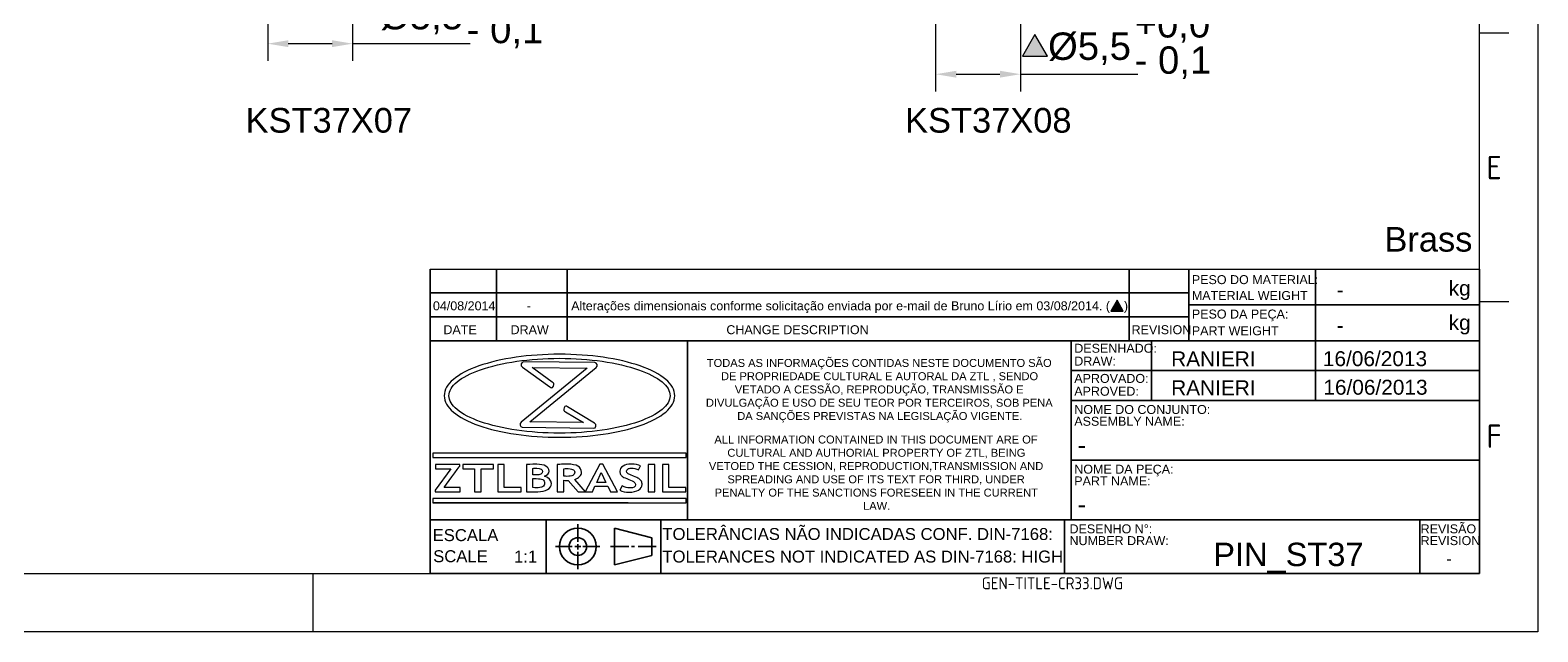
# Model space of a CAD drawing. Header units: millimetres. Extents: x 2566 to 2745, y 1211 to 1338.
# Drawn here: x 2635.2 to 2745.3, y 1211.1 to 1255 of the extents above; entities that cross this region are included whole.
import ezdxf
from ezdxf.enums import TextEntityAlignment as Align

# ---------------------------------------------------------------- set-up
doc = ezdxf.new("R2010")
doc.units = ezdxf.units.MM
doc.linetypes.add('ACAD_ISO02W100', pattern=[15, 12, -3])
doc.linetypes.add('ACAD_ISO05W100', pattern=[33, 24, -3, 0, -3, 0, -3])
for name, color, linetype, lineweight in [('AM_5', 3, 'Continuous', 25), ('AM_8', 40, 'ACAD_ISO02W100', 35), ('AM_BOR', 2, 'ACAD_ISO05W100', 35)]:
    doc.layers.add(name, color=color, linetype=linetype, lineweight=lineweight)
doc.layers.add('Camada 1', color=7, linetype='Continuous')
doc.styles.add('ACISOTS', font='isocp.shx', dxfattribs={"height": 1})
doc.styles.get("Standard").update_dxf_attribs({"font": 'arial.ttf'})
doc.dimstyles.new('ISO-25', dxfattribs={"dimtxt": 2, "dimasz": 1.5, "dimexe": 1.25, "dimexo": 0.625, "dimtad": 1, "dimtxsty": 'Standard', "dimcen": 2.5, "dimadec": 0, "dimazin": 0, "dimtfac": 1, "dimtmove": 0, "dimatfit": 3, "dimfxl": 1, "dimarcsym": 0})

# ---------------------------------------------------------------- blocks, each defined once
blk = doc.blocks.new('A3 ZTL')
for p, q in [((401.17, 9.78), (401.17, 280.82)), ((19.57, 9.78), (401.17, 9.78))]:
    blk.add_line(p, q)
at = {"layer": 'AM_BOR', "color": 135, "linetype": 'Continuous', "lineweight": 25}
for p, q in [((410.96, 290.61), (410.96, 0)), ((410.96, 0), (0, 0))]:
    blk.add_line(p, q, dxfattribs=at)
at = {"layer": 'AM_BOR', "color": 135, "lineweight": 25}
for p, q in [((406.07, 100.29), (401.17, 100.29)), ((406.07, 55.28), (401.17, 55.28)), ((205.48, 9.78), (205.48, 0))]:
    blk.add_line(p, q, dxfattribs=at)
at = {"layer": 'AM_BOR', "color": 135, "lineweight": 25, "style": 'ACISOTS'}
for s, p in [('E', (403.62, 77.79)), ('F', (403.62, 32.78))]:
    blk.add_text(s, height=3.91, dxfattribs=at).set_placement(p, align=Align.MIDDLE)
blk = doc.blocks.new('*D40')
at = {"layer": 'AM_5', "color": 0, "lineweight": -2, "transparency": 16777216}
for p, q in [((2652.53, 1266.67), (2652.53, 1252.81)), ((2658.73, 1266.67), (2658.73, 1252.81)), ((2654.03, 1254.06), (2657.23, 1254.06)), ((2658.73, 1254.06), (2667.32, 1254.06))]:
    blk.add_line(p, q, dxfattribs=at)
at = {"layer": 'AM_5', "color": 0, "transparency": 16777216}
for points in [[(2654.03, 1254.31), (2654.03, 1253.81), (2652.53, 1254.06)], [(2657.23, 1254.31), (2657.23, 1253.81), (2658.73, 1254.06)]]:
    blk.add_solid(points, dxfattribs=at)
at = {"layer": 'Defpoints', "color": 0, "transparency": 16777216}
for p in [(2652.53, 1267.3), (2658.73, 1267.3), (2658.73, 1254.06)]:
    blk.add_point(p, dxfattribs=at)
at = {"layer": 'AM_5', "color": 0, "transparency": 16777216, "insert": (2663.77, 1255.92), "char_height": 2, "attachment_point": 5}
blk.add_mtext('%%C5,5', dxfattribs=at)
blk = doc.blocks.new('*D41')
at = {"layer": 'AM_5', "color": 0, "lineweight": -2, "transparency": 16777216}
for p, q in [((2701.33, 1264.44), (2701.33, 1250.58)), ((2707.53, 1264.44), (2707.53, 1250.58)), ((2702.83, 1251.83), (2706.03, 1251.83)), ((2707.53, 1251.83), (2716.11, 1251.83))]:
    blk.add_line(p, q, dxfattribs=at)
at = {"layer": 'AM_5', "color": 0, "transparency": 16777216}
for points in [[(2702.83, 1252.08), (2702.83, 1251.58), (2701.33, 1251.83)], [(2706.03, 1252.08), (2706.03, 1251.58), (2707.53, 1251.83)]]:
    blk.add_solid(points, dxfattribs=at)
at = {"layer": 'Defpoints', "color": 0, "transparency": 16777216}
for p in [(2701.33, 1265.06), (2707.53, 1265.06), (2707.53, 1251.83)]:
    blk.add_point(p, dxfattribs=at)
at = {"layer": 'AM_5', "color": 0, "transparency": 16777216, "insert": (2712.57, 1253.69), "char_height": 2, "attachment_point": 5}
blk.add_mtext('%%C5,5', dxfattribs=at)

msp = doc.modelspace()

# ---------------------------------------------------------------- hatches: boundary and pattern name
at = {"layer": 'AM_5'}
h = msp.add_hatch(dxfattribs=at)
h.set_pattern_fill('ANSI33', color=1, scale=0.3)
h.set_pattern_definition([(45, (0, -9.6398), (-1.3470384, 1.3470384), []), (45, (1.347, -9.6398), (-1.3470384, 1.3470384), [0.9525, -0.47625])])
edge = h.paths.add_edge_path()
edge.add_spline(control_points=[(2605.127, 1287.936), (2605.127, 1288.161), (2605.127, 1288.382), (2605.127, 1288.689), (2605.127, 1288.788), (2605.127, 1288.969), (2605.127, 1289.052), (2605.127, 1289.283), (2605.127, 1289.398), (2605.127, 1289.553), (2605.127, 1289.586), (2605.127, 1289.586)], knot_values=[0, 0, 0, 0, 0.25, 0.25, 0.375, 0.375, 0.5, 0.5, 0.75, 0.75, 1, 1, 1, 1], degree=3, periodic=0)
edge.add_line((2605.127, 1289.586), (2603.002, 1289.586))
edge.add_arc((2607.039, 1287.349), 4.616, 151.02272, 208.97728)
edge.add_line((2603.002, 1285.113), (2603.002, 1278.086))
edge.add_line((2603.002, 1278.086), (2601.302, 1278.086))
edge.add_line((2601.302, 1278.086), (2601.302, 1275.586))
edge.add_line((2601.302, 1275.586), (2602.402, 1275.586))
edge.add_line((2602.402, 1275.586), (2602.402, 1256.989))
edge.add_line((2602.402, 1256.989), (2603.752, 1256.989))
edge.add_line((2603.752, 1256.989), (2603.752, 1259.586))
edge.add_line((2603.752, 1259.586), (2605.507, 1260.589))
edge.add_line((2605.507, 1260.589), (2605.507, 1279.086))
edge.add_line((2605.507, 1279.086), (2605.127, 1279.086))
edge.add_line((2605.127, 1279.086), (2605.127, 1287.936))
edge = h.paths.add_edge_path()
edge.add_line((2608.002, 1289.586), (2605.877, 1289.586))
edge.add_spline(control_points=[(2605.877, 1289.586), (2605.877, 1289.586), (2605.877, 1289.578), (2605.877, 1289.541), (2605.877, 1289.513), (2605.877, 1289.398), (2605.877, 1289.278), (2605.877, 1289.051), (2605.877, 1288.966), (2605.877, 1288.784), (2605.877, 1288.687), (2605.877, 1288.483), (2605.877, 1288.375), (2605.877, 1288.158), (2605.877, 1288.048), (2605.877, 1287.936)], knot_values=[0, 0, 0, 0, 0.125, 0.125, 0.25, 0.25, 0.5, 0.5, 0.625, 0.625, 0.75, 0.75, 0.875, 0.875, 1, 1, 1, 1], degree=3, periodic=0)
edge.add_line((2605.877, 1287.936), (2605.877, 1279.086))
edge.add_line((2605.877, 1279.086), (2605.507, 1279.086))
edge.add_line((2605.507, 1279.086), (2605.507, 1260.582))
edge.add_line((2605.507, 1260.582), (2607.252, 1259.586))
edge.add_line((2607.252, 1259.586), (2607.252, 1258.586))
edge.add_line((2607.252, 1258.586), (2608.602, 1258.586))
edge.add_line((2608.602, 1258.586), (2608.602, 1275.586))
edge.add_line((2608.602, 1275.586), (2609.702, 1275.586))
edge.add_line((2609.702, 1275.586), (2609.702, 1278.086))
edge.add_line((2609.702, 1278.086), (2608.002, 1278.086))
edge.add_line((2608.002, 1278.086), (2608.002, 1285.113))
edge.add_arc((2603.964, 1287.349), 4.616, 331.02272, 388.97728)
edge = h.paths.add_edge_path()
edge.add_spline(control_points=[(2704.156, 1290.814), (2704.156, 1291.039), (2704.156, 1291.261), (2704.156, 1291.568), (2704.156, 1291.666), (2704.156, 1291.847), (2704.156, 1291.931), (2704.156, 1292.161), (2704.156, 1292.276), (2704.156, 1292.431), (2704.156, 1292.464), (2704.156, 1292.464)], knot_values=[0, 0, 0, 0, 0.25, 0.25, 0.375, 0.375, 0.5, 0.5, 0.75, 0.75, 1, 1, 1, 1], degree=3, periodic=0)
edge.add_line((2704.156, 1292.464), (2702.031, 1292.464))
edge.add_arc((2706.068, 1290.228), 4.616, 151.02272, 208.97728)
edge.add_line((2702.031, 1287.992), (2702.031, 1280.964))
edge.add_line((2702.031, 1280.964), (2700.331, 1280.964))
edge.add_line((2700.331, 1280.964), (2700.331, 1278.464))
edge.add_line((2700.331, 1278.464), (2701.431, 1278.464))
edge.add_line((2701.431, 1278.464), (2701.431, 1268.368))
edge.add_line((2701.431, 1268.368), (2702.781, 1268.368))
edge.add_line((2702.781, 1268.368), (2702.781, 1270.964))
edge.add_line((2702.781, 1270.964), (2704.536, 1271.967))
edge.add_line((2704.536, 1271.967), (2704.536, 1281.964))
edge.add_line((2704.536, 1281.964), (2704.156, 1281.964))
edge.add_line((2704.156, 1281.964), (2704.156, 1290.814))
edge = h.paths.add_edge_path()
edge.add_line((2707.031, 1292.464), (2704.906, 1292.464))
edge.add_spline(control_points=[(2704.906, 1292.464), (2704.906, 1292.464), (2704.906, 1292.456), (2704.906, 1292.42), (2704.906, 1292.391), (2704.906, 1292.276), (2704.906, 1292.157), (2704.906, 1291.929), (2704.906, 1291.844), (2704.906, 1291.662), (2704.906, 1291.566), (2704.906, 1291.362), (2704.906, 1291.254), (2704.906, 1291.037), (2704.906, 1290.926), (2704.906, 1290.814)], knot_values=[0, 0, 0, 0, 0.125, 0.125, 0.25, 0.25, 0.5, 0.5, 0.625, 0.625, 0.75, 0.75, 0.875, 0.875, 1, 1, 1, 1], degree=3, periodic=0)
edge.add_line((2704.906, 1290.814), (2704.906, 1281.964))
edge.add_line((2704.906, 1281.964), (2704.536, 1281.964))
edge.add_line((2704.536, 1281.964), (2704.536, 1271.961))
edge.add_line((2704.536, 1271.961), (2706.281, 1270.964))
edge.add_line((2706.281, 1270.964), (2706.281, 1269.964))
edge.add_line((2706.281, 1269.964), (2707.631, 1269.964))
edge.add_line((2707.631, 1269.964), (2707.631, 1278.464))
edge.add_line((2707.631, 1278.464), (2708.731, 1278.464))
edge.add_line((2708.731, 1278.464), (2708.731, 1280.964))
edge.add_line((2708.731, 1280.964), (2707.031, 1280.964))
edge.add_line((2707.031, 1280.964), (2707.031, 1287.992))
edge.add_arc((2702.993, 1290.228), 4.616, 331.02272, 388.97728)
h.paths.add_polyline_path([(2707.631, 1266.964), (2706.281, 1266.964), (2706.281, 1265.164), (2706.481, 1264.964), (2707.431, 1264.964), (2707.631, 1265.164)])
h.paths.add_polyline_path([(2702.781, 1268.368), (2701.431, 1268.368), (2701.431, 1265.164), (2701.631, 1264.964), (2702.581, 1264.964), (2702.781, 1265.164)])
h.paths.add_polyline_path([(2608.602, 1255.586), (2607.252, 1255.586), (2607.252, 1253.786), (2607.452, 1253.586), (2608.402, 1253.586), (2608.602, 1253.786)])
h.paths.add_polyline_path([(2603.752, 1256.989), (2602.402, 1256.989), (2602.402, 1253.786), (2602.602, 1253.586), (2603.552, 1253.586), (2603.752, 1253.786)])
h = msp.add_hatch(color=256, dxfattribs=at)
h.dxf.hatch_style = 1
h.paths.add_polyline_path([(2708.58, 1254.731), (2707.665, 1253.147), (2709.494, 1253.147)])
h = msp.add_hatch(color=256, dxfattribs=at)
h.dxf.hatch_style = 1
h.paths.add_polyline_path([(2714.583, 1235.327), (2714.126, 1234.536), (2715.041, 1234.536)])

# ---------------------------------------------------------------- linework, layer by layer
at = {"linetype": 'Continuous'}
msp.add_line((2664.4, 1237.608), (2741.065, 1237.608), dxfattribs=at)
at = {"layer": 'AM_5'}
for points in [[(2708.58, 1254.731), (2707.665, 1253.147), (2709.494, 1253.147)], [(2714.583, 1235.327), (2714.126, 1234.536), (2715.041, 1234.536)]]:
    msp.add_lwpolyline(points, close=True, dxfattribs=at)
at = {"layer": 'AM_8', "color": 0, "linetype": 'Continuous'}
for p, q in [((2664.4, 1237.608), (2664.4, 1215.392)), ((2669.244, 1237.608), (2669.244, 1232.381)), ((2674.419, 1237.608), (2674.419, 1232.381)), ((2715.473, 1237.608), (2715.473, 1232.381)), ((2719.829, 1232.381), (2719.829, 1237.608)), ((2729.086, 1237.608), (2729.086, 1234.994)), ((2741.065, 1215.392), (2741.065, 1237.608)), ((2719.829, 1235.866), (2664.4, 1235.866)), ((2719.829, 1234.994), (2741.065, 1234.994)), ((2729.086, 1234.994), (2729.086, 1232.381)), ((2664.4, 1234.123), (2719.829, 1234.123)), ((2664.4, 1232.381), (2710.573, 1232.381)), ((2683.195, 1232.381), (2683.195, 1219.313)), ((2710.573, 1232.381), (2741.065, 1232.381)), ((2711.238, 1232.381), (2711.238, 1224.104)), ((2717.107, 1232.381), (2717.107, 1228.025)), ((2729.086, 1232.381), (2729.086, 1228.025)), ((2711.238, 1230.203), (2741.065, 1230.203)), ((2711.238, 1228.025), (2741.065, 1228.025)), ((2711.238, 1224.104), (2711.238, 1219.313)), ((2711.238, 1223.669), (2741.065, 1223.669)), ((2664.59, 1220.537), (2678.861, 1220.537)), ((2710.573, 1219.313), (2664.4, 1219.313)), ((2683.724, 1219.313), (2664.4, 1219.313)), ((2672.865, 1219.313), (2672.865, 1215.392)), ((2675.187, 1218.998), (2675.187, 1217.706)), ((2680.602, 1217.999), (2677.862, 1218.693)), ((2677.862, 1218.693), (2677.862, 1216.012)), ((2681.254, 1219.313), (2681.254, 1215.392)), ((2710.573, 1219.313), (2736.709, 1219.313)), ((2710.755, 1215.392), (2710.755, 1219.313)), ((2741.065, 1219.313), (2736.709, 1219.313)), ((2736.709, 1219.313), (2736.709, 1215.392)), ((2673.549, 1217.353), (2674.778, 1217.353)), ((2674.965, 1217.353), (2675.398, 1217.353)), ((2675.187, 1217.526), (2675.187, 1217.14)), ((2675.564, 1217.353), (2676.786, 1217.353)), ((2677.563, 1217.353), (2678.91, 1217.353)), ((2679.118, 1217.353), (2679.334, 1217.353)), ((2679.585, 1217.353), (2680.92, 1217.353)), ((2680.602, 1217.999), (2680.602, 1216.706)), ((2675.187, 1216.967), (2675.187, 1215.707)), ((2680.602, 1216.706), (2677.862, 1216.012)), ((2664.4, 1215.392), (2741.065, 1215.392))]:
    msp.add_line(p, q, dxfattribs=at)
for radius in [1.341, 0.646]:
    msp.add_circle((2675.187, 1217.353), radius, dxfattribs=at)
at = {"layer": 'Camada 1'}
for points, knots in [([(2673.849, 1231.39), (2674.973, 1231.39), (2676.047, 1231.312), (2677.028, 1231.169), (2677.028, 1231.169), (2678.047, 1231.021), (2678.967, 1230.804), (2679.738, 1230.535), (2679.738, 1230.535), (2680.53, 1230.259), (2681.169, 1229.925), (2681.606, 1229.552), (2681.606, 1229.552), (2682.031, 1229.188), (2682.266, 1228.787), (2682.266, 1228.362), (2682.266, 1228.362), (2682.266, 1227.937), (2682.031, 1227.535), (2681.606, 1227.171), (2681.606, 1227.171), (2681.169, 1226.798), (2680.53, 1226.465), (2679.738, 1226.188), (2679.738, 1226.188), (2678.967, 1225.919), (2678.047, 1225.702), (2677.028, 1225.554), (2677.028, 1225.554), (2676.047, 1225.411), (2674.973, 1225.333), (2673.849, 1225.333), (2673.849, 1225.333), (2672.725, 1225.333), (2671.651, 1225.411), (2670.67, 1225.554), (2670.67, 1225.554), (2669.65, 1225.702), (2668.731, 1225.919), (2667.959, 1226.188), (2667.959, 1226.188), (2667.168, 1226.465), (2666.529, 1226.798), (2666.092, 1227.171), (2666.092, 1227.171), (2665.667, 1227.535), (2665.432, 1227.937), (2665.432, 1228.362), (2665.432, 1228.362), (2665.432, 1228.787), (2665.667, 1229.188), (2666.092, 1229.552), (2666.092, 1229.552), (2666.529, 1229.925), (2667.168, 1230.259), (2667.959, 1230.535), (2667.959, 1230.535), (2668.731, 1230.804), (2669.65, 1231.021), (2670.67, 1231.169), (2670.67, 1231.169), (2671.651, 1231.312), (2672.725, 1231.39), (2673.849, 1231.39)], [0, 0, 0, 0, 0.0588235, 0.0588235, 0.0588235, 0.0588235, 0.1176471, 0.1176471, 0.1176471, 0.1176471, 0.1764706, 0.1764706, 0.1764706, 0.1764706, 0.2352941, 0.2352941, 0.2352941, 0.2352941, 0.2941176, 0.2941176, 0.2941176, 0.2941176, 0.3529412, 0.3529412, 0.3529412, 0.3529412, 0.4117647, 0.4117647, 0.4117647, 0.4117647, 0.4705882, 0.4705882, 0.4705882, 0.4705882, 0.5294118, 0.5294118, 0.5294118, 0.5294118, 0.5882353, 0.5882353, 0.5882353, 0.5882353, 0.6470588, 0.6470588, 0.6470588, 0.6470588, 0.7058824, 0.7058824, 0.7058824, 0.7058824, 0.7647059, 0.7647059, 0.7647059, 0.7647059, 0.8235294, 0.8235294, 0.8235294, 0.8235294, 0.8823529, 0.8823529, 0.8823529, 0.882353, 1, 1, 1, 1]), ([(2673.849, 1231.092), (2672.745, 1231.092), (2671.691, 1231.015), (2670.731, 1230.876), (2670.731, 1230.876), (2669.732, 1230.731), (2668.834, 1230.52), (2668.082, 1230.257), (2668.082, 1230.257), (2667.351, 1230.002), (2666.762, 1229.701), (2666.36, 1229.369), (2666.36, 1229.369), (2665.979, 1229.055), (2665.769, 1228.714), (2665.769, 1228.362), (2665.769, 1228.362), (2665.769, 1228.009), (2665.979, 1227.668), (2666.36, 1227.354), (2666.36, 1227.354), (2666.762, 1227.023), (2667.351, 1226.721), (2668.082, 1226.466), (2668.082, 1226.466), (2668.834, 1226.204), (2669.732, 1225.992), (2670.73, 1225.847), (2670.73, 1225.847), (2671.691, 1225.708), (2672.745, 1225.631), (2673.849, 1225.631), (2673.849, 1225.631), (2674.953, 1225.631), (2676.006, 1225.708), (2676.967, 1225.847), (2676.967, 1225.847), (2677.965, 1225.992), (2678.864, 1226.204), (2679.615, 1226.466), (2679.615, 1226.466), (2680.347, 1226.721), (2680.936, 1227.023), (2681.338, 1227.354), (2681.338, 1227.354), (2681.718, 1227.668), (2681.929, 1228.009), (2681.929, 1228.362), (2681.929, 1228.362), (2681.929, 1228.714), (2681.718, 1229.055), (2681.338, 1229.369), (2681.338, 1229.369), (2680.936, 1229.701), (2680.347, 1230.002), (2679.615, 1230.257), (2679.615, 1230.257), (2678.864, 1230.52), (2677.965, 1230.731), (2676.967, 1230.876), (2676.967, 1230.876), (2676.006, 1231.015), (2674.953, 1231.092), (2673.849, 1231.092)], [0, 0, 0, 0, 0.0588235, 0.0588235, 0.0588235, 0.0588235, 0.1176471, 0.1176471, 0.1176471, 0.1176471, 0.1764706, 0.1764706, 0.1764706, 0.1764706, 0.2352941, 0.2352941, 0.2352941, 0.2352941, 0.2941176, 0.2941176, 0.2941176, 0.2941176, 0.3529412, 0.3529412, 0.3529412, 0.3529412, 0.4117647, 0.4117647, 0.4117647, 0.4117647, 0.4705882, 0.4705882, 0.4705882, 0.4705882, 0.5294118, 0.5294118, 0.5294118, 0.5294118, 0.5882353, 0.5882353, 0.5882353, 0.5882353, 0.6470588, 0.6470588, 0.6470588, 0.6470588, 0.7058824, 0.7058824, 0.7058824, 0.7058824, 0.7647059, 0.7647059, 0.7647059, 0.7647059, 0.8235294, 0.8235294, 0.8235294, 0.8235294, 0.8823529, 0.8823529, 0.8823529, 0.882353, 1, 1, 1, 1]), ([(2673.149, 1229.006), (2673.149, 1229.006), (2671.132, 1230.452), (2671.132, 1230.452), (2671.132, 1230.452), (2670.982, 1230.559), (2671.043, 1230.832), (2671.22, 1230.831), (2671.22, 1230.831), (2671.22, 1230.831), (2676.428, 1230.789), (2676.428, 1230.789), (2676.428, 1230.789), (2676.599, 1230.788), (2676.662, 1230.53), (2676.523, 1230.416), (2676.523, 1230.416), (2676.523, 1230.416), (2671.674, 1226.466), (2671.674, 1226.466), (2671.674, 1226.466), (2671.674, 1226.466), (2675.604, 1226.403), (2675.604, 1226.403), (2675.604, 1226.403), (2675.604, 1226.403), (2674.282, 1227.199), (2674.282, 1227.199), (2674.282, 1227.199), (2674.195, 1227.251), (2674.108, 1227.304), (2674.184, 1227.485), (2674.184, 1227.485), (2674.26, 1227.667), (2674.347, 1227.615), (2674.434, 1227.562), (2674.434, 1227.562), (2674.434, 1227.562), (2676.415, 1226.369), (2676.415, 1226.369), (2676.415, 1226.369), (2676.577, 1226.271), (2676.52, 1225.98), (2676.338, 1225.983), (2676.338, 1225.983), (2676.338, 1225.983), (2671.13, 1226.067), (2671.13, 1226.067), (2671.13, 1226.067), (2670.959, 1226.069), (2670.897, 1226.326), (2671.036, 1226.44), (2671.036, 1226.44), (2671.036, 1226.44), (2675.879, 1230.385), (2675.879, 1230.385), (2675.879, 1230.385), (2675.879, 1230.385), (2671.842, 1230.418), (2671.842, 1230.418), (2671.842, 1230.418), (2671.842, 1230.418), (2673.323, 1229.357), (2673.323, 1229.357), (2673.323, 1229.357), (2673.405, 1229.298), (2673.488, 1229.239), (2673.401, 1229.064), (2673.401, 1229.064), (2673.314, 1228.888), (2673.231, 1228.947), (2673.149, 1229.006)], [0, 0, 0, 0, 0.0526316, 0.0526316, 0.0526316, 0.0526316, 0.1052632, 0.1052632, 0.1052632, 0.1052632, 0.1578947, 0.1578947, 0.1578947, 0.1578947, 0.2105263, 0.2105263, 0.2105263, 0.2105263, 0.2631579, 0.2631579, 0.2631579, 0.2631579, 0.3157895, 0.3157895, 0.3157895, 0.3157895, 0.3684211, 0.3684211, 0.3684211, 0.3684211, 0.4210526, 0.4210526, 0.4210526, 0.4210526, 0.4736842, 0.4736842, 0.4736842, 0.4736842, 0.5263158, 0.5263158, 0.5263158, 0.5263158, 0.5789474, 0.5789474, 0.5789474, 0.5789474, 0.6315789, 0.6315789, 0.6315789, 0.631579, 0.6842105, 0.6842105, 0.6842105, 0.6842105, 0.7368421, 0.7368421, 0.7368421, 0.7368421, 0.7894737, 0.7894737, 0.7894737, 0.7894737, 0.8421053, 0.8421053, 0.8421053, 0.8421053, 0.8947368, 0.8947368, 0.8947368, 0.8947369, 1, 1, 1, 1]), ([(2664.627, 1224.164), (2664.627, 1224.164), (2683.071, 1224.164), (2683.071, 1224.164), (2683.071, 1224.164), (2683.071, 1224.164), (2683.107, 1224.164), (2683.107, 1224.164), (2683.107, 1224.164), (2683.107, 1224.164), (2683.107, 1224.128), (2683.107, 1224.128), (2683.107, 1224.128), (2683.107, 1224.128), (2683.107, 1223.888), (2683.107, 1223.888), (2683.107, 1223.888), (2683.107, 1223.888), (2683.107, 1223.851), (2683.107, 1223.851), (2683.107, 1223.851), (2683.107, 1223.851), (2683.071, 1223.851), (2683.071, 1223.851), (2683.071, 1223.851), (2683.071, 1223.851), (2664.627, 1223.851), (2664.627, 1223.851), (2664.627, 1223.851), (2664.627, 1223.851), (2664.59, 1223.851), (2664.59, 1223.851), (2664.59, 1223.851), (2664.59, 1223.851), (2664.59, 1223.888), (2664.59, 1223.888), (2664.59, 1223.888), (2664.59, 1223.888), (2664.59, 1224.128), (2664.59, 1224.128), (2664.59, 1224.128), (2664.59, 1224.128), (2664.59, 1224.164), (2664.59, 1224.164), (2664.59, 1224.164), (2664.59, 1224.164), (2664.627, 1224.164), (2664.627, 1224.164)], [0, 0, 0, 0, 0.0769231, 0.0769231, 0.0769231, 0.0769231, 0.1538462, 0.1538462, 0.1538462, 0.1538462, 0.2307692, 0.2307692, 0.2307692, 0.2307692, 0.3076923, 0.3076923, 0.3076923, 0.3076923, 0.3846154, 0.3846154, 0.3846154, 0.3846154, 0.4615385, 0.4615385, 0.4615385, 0.4615385, 0.5384615, 0.5384615, 0.5384615, 0.5384615, 0.6153846, 0.6153846, 0.6153846, 0.6153846, 0.6923077, 0.6923077, 0.6923077, 0.6923077, 0.7692308, 0.7692308, 0.7692308, 0.7692308, 0.8461538, 0.8461538, 0.8461538, 0.8461539, 1, 1, 1, 1]), ([(2664.774, 1221.357), (2664.774, 1221.357), (2664.774, 1221.471), (2664.774, 1221.471), (2664.774, 1221.471), (2664.774, 1221.471), (2665.902, 1223.031), (2665.902, 1223.031), (2665.902, 1223.031), (2665.902, 1223.031), (2664.793, 1223.031), (2664.793, 1223.031), (2664.793, 1223.031), (2664.793, 1223.031), (2664.793, 1223.345), (2664.793, 1223.345), (2664.793, 1223.345), (2664.793, 1223.345), (2666.557, 1223.345), (2666.557, 1223.345), (2666.557, 1223.345), (2666.557, 1223.345), (2666.557, 1223.231), (2666.557, 1223.231), (2666.557, 1223.231), (2666.557, 1223.231), (2665.425, 1221.67), (2665.425, 1221.67), (2665.425, 1221.67), (2665.425, 1221.67), (2666.597, 1221.67), (2666.597, 1221.67), (2666.597, 1221.67), (2666.597, 1221.67), (2666.597, 1221.357), (2666.597, 1221.357), (2666.597, 1221.357), (2666.597, 1221.357), (2664.774, 1221.357), (2664.774, 1221.357)], [0, 0, 0, 0, 0.0909091, 0.0909091, 0.0909091, 0.0909091, 0.1818182, 0.1818182, 0.1818182, 0.1818182, 0.2727273, 0.2727273, 0.2727273, 0.2727273, 0.3636364, 0.3636364, 0.3636364, 0.3636364, 0.4545455, 0.4545455, 0.4545455, 0.4545455, 0.5454545, 0.5454545, 0.5454545, 0.5454546, 0.6363636, 0.6363636, 0.6363636, 0.6363636, 0.7272727, 0.7272727, 0.7272727, 0.7272727, 0.8181818, 0.8181818, 0.8181818, 0.8181818, 1, 1, 1, 1]), ([(2668.122, 1223.031), (2668.122, 1223.031), (2668.122, 1221.357), (2668.122, 1221.357), (2668.122, 1221.357), (2668.122, 1221.357), (2667.642, 1221.357), (2667.642, 1221.357), (2667.642, 1221.357), (2667.642, 1221.357), (2667.642, 1223.031), (2667.642, 1223.031), (2667.642, 1223.031), (2667.642, 1223.031), (2666.782, 1223.031), (2666.782, 1223.031), (2666.782, 1223.031), (2666.782, 1223.031), (2666.782, 1223.345), (2666.782, 1223.345), (2666.782, 1223.345), (2666.782, 1223.345), (2669.021, 1223.345), (2669.021, 1223.345), (2669.021, 1223.345), (2669.021, 1223.345), (2669.021, 1223.031), (2669.021, 1223.031), (2669.021, 1223.031), (2669.021, 1223.031), (2668.122, 1223.031), (2668.122, 1223.031)], [0, 0, 0, 0, 0.1111111, 0.1111111, 0.1111111, 0.1111111, 0.2222222, 0.2222222, 0.2222222, 0.2222222, 0.3333333, 0.3333333, 0.3333333, 0.3333333, 0.4444444, 0.4444444, 0.4444444, 0.4444444, 0.5555556, 0.5555556, 0.5555556, 0.5555556, 0.6666667, 0.6666667, 0.6666667, 0.6666667, 0.7777778, 0.7777778, 0.7777778, 0.7777778, 1, 1, 1, 1]), ([(2669.335, 1221.357), (2669.335, 1221.357), (2669.335, 1223.345), (2669.335, 1223.345), (2669.335, 1223.345), (2669.335, 1223.345), (2669.815, 1223.345), (2669.815, 1223.345), (2669.815, 1223.345), (2669.815, 1223.345), (2669.815, 1221.67), (2669.815, 1221.67), (2669.815, 1221.67), (2669.815, 1221.67), (2671.038, 1221.67), (2671.038, 1221.67), (2671.038, 1221.67), (2671.038, 1221.67), (2671.038, 1221.357), (2671.038, 1221.357), (2671.038, 1221.357), (2671.038, 1221.357), (2669.335, 1221.357), (2669.335, 1221.357)], [0, 0, 0, 0, 0.1428571, 0.1428571, 0.1428571, 0.1428572, 0.2857143, 0.2857143, 0.2857143, 0.2857143, 0.4285714, 0.4285714, 0.4285714, 0.4285714, 0.5714286, 0.5714286, 0.5714286, 0.5714286, 0.7142857, 0.7142857, 0.7142857, 0.7142857, 1, 1, 1, 1]), ([(2672.253, 1221.357), (2672.253, 1221.357), (2671.425, 1221.357), (2671.425, 1221.357), (2671.425, 1221.357), (2671.425, 1221.357), (2671.425, 1223.343), (2671.425, 1223.343), (2671.425, 1223.343), (2671.79, 1223.356), (2672.045, 1223.362), (2672.191, 1223.362), (2672.191, 1223.362), (2672.473, 1223.362), (2672.692, 1223.318), (2672.85, 1223.23), (2672.85, 1223.23), (2673.008, 1223.142), (2673.087, 1223.016), (2673.087, 1222.852), (2673.087, 1222.852), (2673.087, 1222.695), (2672.974, 1222.57), (2672.747, 1222.479), (2672.747, 1222.479), (2673.083, 1222.393), (2673.252, 1222.215), (2673.252, 1221.947), (2673.252, 1221.947), (2673.252, 1221.766), (2673.158, 1221.623), (2672.973, 1221.516), (2672.973, 1221.516), (2672.787, 1221.41), (2672.547, 1221.357), (2672.253, 1221.357)], [0, 0, 0, 0, 0.1, 0.1, 0.1, 0.1, 0.2, 0.2, 0.2, 0.2, 0.3, 0.3, 0.3, 0.3, 0.4, 0.4, 0.4, 0.4, 0.5, 0.5, 0.5, 0.5, 0.6, 0.6, 0.6, 0.6, 0.7, 0.7, 0.7, 0.7, 0.8, 0.8, 0.8, 0.8, 1, 1, 1, 1]), ([(2671.905, 1223.061), (2671.905, 1223.061), (2671.905, 1222.585), (2671.905, 1222.585), (2671.905, 1222.585), (2671.979, 1222.581), (2672.057, 1222.58), (2672.138, 1222.58), (2672.138, 1222.58), (2672.451, 1222.58), (2672.607, 1222.666), (2672.607, 1222.838), (2672.607, 1222.838), (2672.607, 1222.991), (2672.465, 1223.068), (2672.181, 1223.068), (2672.181, 1223.068), (2672.106, 1223.068), (2672.014, 1223.065), (2671.905, 1223.061)], [0, 0, 0, 0, 0.1666667, 0.1666667, 0.1666667, 0.1666667, 0.3333333, 0.3333333, 0.3333333, 0.3333333, 0.5, 0.5, 0.5, 0.5, 0.6666667, 0.6666667, 0.6666667, 0.6666667, 1, 1, 1, 1]), ([(2675.201, 1221.357), (2675.201, 1221.357), (2674.479, 1222.177), (2674.479, 1222.177), (2674.479, 1222.177), (2674.407, 1222.178), (2674.305, 1222.182), (2674.174, 1222.187), (2674.174, 1222.187), (2674.174, 1222.187), (2674.174, 1221.357), (2674.174, 1221.357), (2674.174, 1221.357), (2674.174, 1221.357), (2673.676, 1221.357), (2673.676, 1221.357), (2673.676, 1221.357), (2673.676, 1221.357), (2673.676, 1223.345), (2673.676, 1223.345), (2673.676, 1223.345), (2673.703, 1223.345), (2673.807, 1223.348), (2673.988, 1223.355), (2673.988, 1223.355), (2674.169, 1223.362), (2674.315, 1223.365), (2674.426, 1223.365), (2674.426, 1223.365), (2675.113, 1223.365), (2675.456, 1223.17), (2675.456, 1222.779), (2675.456, 1222.779), (2675.456, 1222.661), (2675.409, 1222.554), (2675.314, 1222.457), (2675.314, 1222.457), (2675.219, 1222.36), (2675.1, 1222.292), (2674.956, 1222.253), (2674.956, 1222.253), (2674.956, 1222.253), (2675.755, 1221.357), (2675.755, 1221.357), (2675.755, 1221.357), (2675.755, 1221.357), (2675.201, 1221.357), (2675.201, 1221.357)], [0, 0, 0, 0, 0.0769231, 0.0769231, 0.0769231, 0.0769231, 0.1538462, 0.1538462, 0.1538462, 0.1538462, 0.2307692, 0.2307692, 0.2307692, 0.2307692, 0.3076923, 0.3076923, 0.3076923, 0.3076923, 0.3846154, 0.3846154, 0.3846154, 0.3846154, 0.4615385, 0.4615385, 0.4615385, 0.4615385, 0.5384615, 0.5384615, 0.5384615, 0.5384615, 0.6153846, 0.6153846, 0.6153846, 0.6153846, 0.6923077, 0.6923077, 0.6923077, 0.6923077, 0.7692308, 0.7692308, 0.7692308, 0.7692308, 0.8461538, 0.8461538, 0.8461538, 0.8461539, 1, 1, 1, 1]), ([(2674.174, 1223.038), (2674.174, 1223.038), (2674.174, 1222.486), (2674.174, 1222.486), (2674.174, 1222.486), (2674.263, 1222.48), (2674.331, 1222.478), (2674.378, 1222.478), (2674.378, 1222.478), (2674.578, 1222.478), (2674.725, 1222.498), (2674.818, 1222.54), (2674.818, 1222.54), (2674.911, 1222.582), (2674.958, 1222.662), (2674.958, 1222.783), (2674.958, 1222.783), (2674.958, 1222.881), (2674.908, 1222.949), (2674.808, 1222.988), (2674.808, 1222.988), (2674.708, 1223.026), (2674.551, 1223.046), (2674.337, 1223.046), (2674.337, 1223.046), (2674.285, 1223.046), (2674.231, 1223.044), (2674.174, 1223.038)], [0, 0, 0, 0, 0.125, 0.125, 0.125, 0.125, 0.25, 0.25, 0.25, 0.25, 0.375, 0.375, 0.375, 0.375, 0.5, 0.5, 0.5, 0.5, 0.625, 0.625, 0.625, 0.625, 0.75, 0.75, 0.75, 0.75, 1, 1, 1, 1]), ([(2677.565, 1221.357), (2677.565, 1221.357), (2677.368, 1221.76), (2677.368, 1221.76), (2677.368, 1221.76), (2677.368, 1221.76), (2676.44, 1221.76), (2676.44, 1221.76), (2676.44, 1221.76), (2676.44, 1221.76), (2676.252, 1221.357), (2676.252, 1221.357), (2676.252, 1221.357), (2676.252, 1221.357), (2675.719, 1221.357), (2675.719, 1221.357), (2675.719, 1221.357), (2675.719, 1221.357), (2676.797, 1223.372), (2676.797, 1223.372), (2676.797, 1223.372), (2676.797, 1223.372), (2677.008, 1223.372), (2677.008, 1223.372), (2677.008, 1223.372), (2677.008, 1223.372), (2678.095, 1221.357), (2678.095, 1221.357), (2678.095, 1221.357), (2678.095, 1221.357), (2677.565, 1221.357), (2677.565, 1221.357)], [0, 0, 0, 0, 0.1111111, 0.1111111, 0.1111111, 0.1111111, 0.2222222, 0.2222222, 0.2222222, 0.2222222, 0.3333333, 0.3333333, 0.3333333, 0.3333333, 0.4444444, 0.4444444, 0.4444444, 0.4444444, 0.5555556, 0.5555556, 0.5555556, 0.5555556, 0.6666667, 0.6666667, 0.6666667, 0.6666667, 0.7777778, 0.7777778, 0.7777778, 0.7777778, 1, 1, 1, 1]), ([(2676.902, 1222.764), (2676.902, 1222.764), (2676.577, 1222.03), (2676.577, 1222.03), (2676.577, 1222.03), (2676.577, 1222.03), (2677.227, 1222.03), (2677.227, 1222.03), (2677.227, 1222.03), (2677.227, 1222.03), (2676.902, 1222.764), (2676.902, 1222.764)], [0, 0, 0, 0, 0.25, 0.25, 0.25, 0.25, 0.5, 0.5, 0.5, 0.5, 1, 1, 1, 1]), ([(2678.252, 1221.467), (2678.252, 1221.467), (2678.43, 1221.783), (2678.43, 1221.783), (2678.43, 1221.783), (2678.619, 1221.685), (2678.805, 1221.636), (2678.989, 1221.636), (2678.989, 1221.636), (2679.271, 1221.636), (2679.412, 1221.709), (2679.412, 1221.853), (2679.412, 1221.853), (2679.412, 1221.921), (2679.378, 1221.986), (2679.312, 1222.047), (2679.312, 1222.047), (2679.246, 1222.109), (2679.108, 1222.178), (2678.901, 1222.254), (2678.901, 1222.254), (2678.694, 1222.331), (2678.554, 1222.394), (2678.482, 1222.443), (2678.482, 1222.443), (2678.41, 1222.492), (2678.355, 1222.551), (2678.315, 1222.619), (2678.315, 1222.619), (2678.277, 1222.687), (2678.257, 1222.762), (2678.257, 1222.844), (2678.257, 1222.844), (2678.257, 1222.998), (2678.334, 1223.125), (2678.488, 1223.227), (2678.488, 1223.227), (2678.641, 1223.328), (2678.837, 1223.378), (2679.078, 1223.378), (2679.078, 1223.378), (2679.39, 1223.378), (2679.62, 1223.335), (2679.766, 1223.25), (2679.766, 1223.25), (2679.766, 1223.25), (2679.62, 1222.946), (2679.62, 1222.946), (2679.62, 1222.946), (2679.452, 1223.034), (2679.274, 1223.079), (2679.087, 1223.079), (2679.087, 1223.079), (2678.976, 1223.079), (2678.89, 1223.057), (2678.829, 1223.014), (2678.829, 1223.014), (2678.768, 1222.971), (2678.738, 1222.915), (2678.738, 1222.847), (2678.738, 1222.847), (2678.738, 1222.733), (2678.909, 1222.614), (2679.253, 1222.491), (2679.253, 1222.491), (2679.434, 1222.426), (2679.564, 1222.366), (2679.644, 1222.311), (2679.644, 1222.311), (2679.724, 1222.257), (2679.785, 1222.193), (2679.827, 1222.12), (2679.827, 1222.12), (2679.869, 1222.047), (2679.89, 1221.966), (2679.89, 1221.876), (2679.89, 1221.876), (2679.89, 1221.715), (2679.804, 1221.583), (2679.63, 1221.479), (2679.63, 1221.479), (2679.458, 1221.375), (2679.226, 1221.323), (2678.935, 1221.323), (2678.935, 1221.323), (2678.683, 1221.323), (2678.455, 1221.371), (2678.252, 1221.467)], [0, 0, 0, 0, 0.0434783, 0.0434783, 0.0434783, 0.0434783, 0.0869565, 0.0869565, 0.0869565, 0.0869565, 0.1304348, 0.1304348, 0.1304348, 0.1304348, 0.173913, 0.173913, 0.173913, 0.1739131, 0.2173913, 0.2173913, 0.2173913, 0.2173913, 0.2608696, 0.2608696, 0.2608696, 0.2608696, 0.3043478, 0.3043478, 0.3043478, 0.3043478, 0.3478261, 0.3478261, 0.3478261, 0.3478261, 0.3913043, 0.3913043, 0.3913043, 0.3913043, 0.4347826, 0.4347826, 0.4347826, 0.4347826, 0.4782609, 0.4782609, 0.4782609, 0.4782609, 0.5217391, 0.5217391, 0.5217391, 0.5217391, 0.5652174, 0.5652174, 0.5652174, 0.5652174, 0.6086957, 0.6086957, 0.6086957, 0.6086957, 0.6521739, 0.6521739, 0.6521739, 0.6521739, 0.6956522, 0.6956522, 0.6956522, 0.6956522, 0.7391304, 0.7391304, 0.7391304, 0.7391304, 0.7826087, 0.7826087, 0.7826087, 0.7826087, 0.826087, 0.826087, 0.826087, 0.826087, 0.8695652, 0.8695652, 0.8695652, 0.8695652, 0.9130435, 0.9130435, 0.9130435, 0.9130435, 1, 1, 1, 1]), ([(2680.324, 1221.357), (2680.324, 1221.357), (2680.324, 1223.345), (2680.324, 1223.345), (2680.324, 1223.345), (2680.324, 1223.345), (2680.804, 1223.345), (2680.804, 1223.345), (2680.804, 1223.345), (2680.804, 1223.345), (2680.804, 1221.357), (2680.804, 1221.357), (2680.804, 1221.357), (2680.804, 1221.357), (2680.324, 1221.357), (2680.324, 1221.357)], [0, 0, 0, 0, 0.2, 0.2, 0.2, 0.2, 0.4, 0.4, 0.4, 0.4, 0.6, 0.6, 0.6, 0.6, 1, 1, 1, 1]), ([(2681.367, 1221.357), (2681.367, 1221.357), (2681.367, 1223.345), (2681.367, 1223.345), (2681.367, 1223.345), (2681.367, 1223.345), (2681.847, 1223.345), (2681.847, 1223.345), (2681.847, 1223.345), (2681.847, 1223.345), (2681.847, 1221.67), (2681.847, 1221.67), (2681.847, 1221.67), (2681.847, 1221.67), (2683.07, 1221.67), (2683.07, 1221.67), (2683.07, 1221.67), (2683.07, 1221.67), (2683.07, 1221.357), (2683.07, 1221.357), (2683.07, 1221.357), (2683.07, 1221.357), (2681.367, 1221.357), (2681.367, 1221.357)], [0, 0, 0, 0, 0.1428571, 0.1428571, 0.1428571, 0.1428572, 0.2857143, 0.2857143, 0.2857143, 0.2857143, 0.4285714, 0.4285714, 0.4285714, 0.4285714, 0.5714286, 0.5714286, 0.5714286, 0.5714286, 0.7142857, 0.7142857, 0.7142857, 0.7142857, 1, 1, 1, 1]), ([(2671.905, 1222.31), (2671.905, 1222.31), (2671.905, 1221.653), (2671.905, 1221.653), (2671.905, 1221.653), (2672.002, 1221.646), (2672.081, 1221.643), (2672.142, 1221.643), (2672.142, 1221.643), (2672.356, 1221.643), (2672.512, 1221.67), (2672.608, 1221.723), (2672.608, 1221.723), (2672.705, 1221.776), (2672.753, 1221.865), (2672.753, 1221.989), (2672.753, 1221.989), (2672.753, 1222.102), (2672.708, 1222.184), (2672.618, 1222.236), (2672.618, 1222.236), (2672.528, 1222.288), (2672.371, 1222.313), (2672.147, 1222.313), (2672.147, 1222.313), (2672.101, 1222.313), (2672.02, 1222.312), (2671.905, 1222.31)], [0, 0, 0, 0, 0.125, 0.125, 0.125, 0.125, 0.25, 0.25, 0.25, 0.25, 0.375, 0.375, 0.375, 0.375, 0.5, 0.5, 0.5, 0.5, 0.625, 0.625, 0.625, 0.625, 0.75, 0.75, 0.75, 0.75, 1, 1, 1, 1]), ([(2664.627, 1220.85), (2664.627, 1220.85), (2683.071, 1220.85), (2683.071, 1220.85), (2683.071, 1220.85), (2683.071, 1220.85), (2683.107, 1220.85), (2683.107, 1220.85), (2683.107, 1220.85), (2683.107, 1220.85), (2683.107, 1220.814), (2683.107, 1220.814), (2683.107, 1220.814), (2683.107, 1220.814), (2683.107, 1220.574), (2683.107, 1220.574), (2683.107, 1220.574), (2683.107, 1220.574), (2683.107, 1220.537), (2683.107, 1220.537), (2683.107, 1220.537), (2683.107, 1220.537), (2683.071, 1220.537), (2683.071, 1220.537), (2683.071, 1220.537), (2683.071, 1220.537), (2664.627, 1220.537), (2664.627, 1220.537), (2664.627, 1220.537), (2664.627, 1220.537), (2664.59, 1220.537), (2664.59, 1220.537), (2664.59, 1220.537), (2664.59, 1220.537), (2664.59, 1220.574), (2664.59, 1220.574), (2664.59, 1220.574), (2664.59, 1220.574), (2664.59, 1220.814), (2664.59, 1220.814), (2664.59, 1220.814), (2664.59, 1220.814), (2664.59, 1220.85), (2664.59, 1220.85), (2664.59, 1220.85), (2664.59, 1220.85), (2664.627, 1220.85), (2664.627, 1220.85)], [0, 0, 0, 0, 0.0769231, 0.0769231, 0.0769231, 0.0769231, 0.1538462, 0.1538462, 0.1538462, 0.1538462, 0.2307692, 0.2307692, 0.2307692, 0.2307692, 0.3076923, 0.3076923, 0.3076923, 0.3076923, 0.3846154, 0.3846154, 0.3846154, 0.3846154, 0.4615385, 0.4615385, 0.4615385, 0.4615385, 0.5384615, 0.5384615, 0.5384615, 0.5384615, 0.6153846, 0.6153846, 0.6153846, 0.6153846, 0.6923077, 0.6923077, 0.6923077, 0.6923077, 0.7692308, 0.7692308, 0.7692308, 0.7692308, 0.8461538, 0.8461538, 0.8461538, 0.8461539, 1, 1, 1, 1])]:
    msp.add_open_spline(points, degree=3, knots=knots, dxfattribs=at)

# ---------------------------------------------------------------- block references
at = {"linetype": 'ByBlock', "lineweight": 0, "xscale": 0.4356000000000001, "yscale": 0.4356000000000001, "zscale": 0.4356000000000001}
msp.add_blockref('A3 ZTL', (2566.314, 1211.13), dxfattribs=at)

# ---------------------------------------------------------------- texts
at = {"color": 0, "linetype": 'Continuous', "char_height": 0.5808, "attachment_point": 1}
for s, width, insert in [('\\pi0.06619;TODAS AS INFORMAÇÕES CONTIDAS NESTE DOCUMENTO SÃO \\P\\pi1.1012;DE PROPRIEDADE CULTURAL E AUTORAL DA ZTL , SENDO \\P\\pi2.1123;VETADO A CESSÃO, REPRODUÇÃO, TRANSMISSÃO E \\P\\pi0.00022609;DIVULGAÇÃO E USO DE SEU TEOR POR TERCEIROS, SOB PENA \\P\\pi2.2896;DA SANÇÕES PREVISTAS NA LEGISLAÇÃO VIGENTE.', 25.27714, (2684.545, 1231.046)), ('\\pi0.94016;ALL INFORMATION CONTAINED IN THIS DOCUMENT ARE OF \\P\\pi1.8902;CULTURAL AND AUTHORIAL PROPERTY OF ZTL, BEING  \\P\\pi0.53863;VETOED THE CESSION, REPRODUCTION,TRANSMISSION AND \\P\\pi1.8914;SPREADING AND USE OF ITS TEXT FOR THIRD, UNDER \\P\\pi0.96037;PENALTY OF THE SANCTIONS FORESEEN IN THE CURRENT \\P\\pi11.805;LAW.', 25.46453, (2684.222, 1225.456))]:
    msp.add_mtext_dynamic_manual_height_columns(s, width=width, gutter_width=12.5, heights=[0], dxfattribs=dict(at, insert=insert))
at = {"layer": 'AM_5', "attachment_point": 1}
for s, width, insert, char_height in [('- 0,1', 7.00222, (2667.074, 1256.095), 2), ('+0,0', 7.00222, (2715.872, 1256.508), 2), ('- 0,1', 7.00222, (2715.872, 1253.861), 2), ('KST37X07', 42.11458, (2650.912, 1249.365), 1.8), ('KST37X08', 42.11458, (2699.096, 1249.365), 1.8), ('Brass ', 42.11458, (2734.119, 1240.682), 1.8)]:
    msp.add_mtext_dynamic_manual_height_columns(s, width=width, gutter_width=12.5, heights=[0], dxfattribs=dict(at, insert=insert, char_height=char_height))
at = {"layer": 'AM_8', "color": 0, "linetype": 'Continuous'}
for s, height, p in [('PESO DO MATERIAL:', 0.6534, (2720.048, 1236.509)), ('MATERIAL WEIGHT', 0.6534, (2720.048, 1235.352)), ('kg', 1.089, (2738.814, 1235.674)), ('04/08/2014', 0.6534, (2664.599, 1234.598)), ('-', 0.653, (2671.455, 1234.598)), ('Alterações dimensionais conforme solicitação enviada por e-mail de Bruno Lírio em 03/08/2014. (    ) ', 0.6534, (2674.701, 1234.598)), ('PESO DA PEÇA:', 0.6534, (2720.048, 1233.998)), ('kg', 1.089, (2738.814, 1233.162)), ('DATE', 0.6534, (2665.365, 1232.855)), ('DRAW', 0.6534, (2670.273, 1232.855)), ('CHANGE DESCRIPTION', 0.6534, (2686.039, 1232.855)), ('REVISION', 0.6534, (2715.645, 1232.855)), ('PART WEIGHT', 0.6534, (2720.048, 1232.779)), ('DESENHADO:', 0.6534, (2711.458, 1231.501)), ('DRAW:', 0.6534, (2711.458, 1230.561)), ('APROVADO:', 0.6534, (2711.458, 1229.3)), ('APROVED:', 0.6534, (2711.458, 1228.361)), ('NOME DO CONJUNTO:', 0.6534, (2711.458, 1227.031)), ('ASSEMBLY NAME:', 0.6534, (2711.458, 1226.171)), ('NOME DA PEÇA:', 0.6534, (2711.458, 1222.675)), ('PART NAME:', 0.6534, (2711.458, 1221.815)), ('ESCALA', 0.8712, (2664.577, 1217.752)), ('TOLERÂNCIAS NÃO INDICADAS CONF. DIN-7168:', 0.8712, (2681.362, 1217.833)), ('DESENHO N%%d:', 0.6534, (2711.11, 1218.319)), ('REVISÃO', 0.6534, (2736.764, 1218.319)), ('NUMBER DRAW:', 0.6534, (2711.11, 1217.459)), ('REVISION', 0.6534, (2736.764, 1217.459)), ('SCALE', 0.8712, (2664.618, 1216.213)), ('1:1', 0.8712, (2670.525, 1216.189)), ('TOLERANCES NOT INDICATED AS DIN-7168: HIGH', 0.8712, (2681.362, 1216.189))]:
    msp.add_text(s, height=height, dxfattribs=at).set_placement(p)
for p in [(2730.638, 1236.095), (2730.638, 1233.503)]:
    msp.add_attdef('-', text='', height=1.089, dxfattribs=at).set_placement(p, align=Align.MIDDLE_LEFT)
for tag, p, height in [('RANIERI', (2718.536, 1230.51), 1.089), ('16/06/2013', (2729.622, 1230.523), 1.089), ('RANIERI', (2718.535, 1228.402), 1.089), ('16/06/2013', (2729.657, 1228.438), 1.089), ('-', (2711.704, 1224.115), 1.307), ('-', (2711.704, 1219.792), 1.307), ('PIN_ST37', (2721.613, 1215.928), 1.704)]:
    msp.add_attdef(tag, p, '', height=height, dxfattribs=at)
msp.add_attdef('-', text='', height=0.852, dxfattribs=at).set_placement((2738.826, 1216.477), align=Align.MIDDLE_CENTER)
at = {"layer": 'AM_8', "color": 0, "linetype": 'Continuous', "style": 'ACISOTS'}
msp.add_attdef('GEN-TITLE-CR33.DWG', (2704.694, 1214.236), '', height=0.871, dxfattribs=at)

# ---------------------------------------------------------------- dimensions: what is measured, and where the dimension line sits
at = {"layer": 'AM_5'}
for base, p1, p2, picture, middle in [((2658.733, 1254.061), (2652.533, 1267.298), (2658.733, 1267.298), '*D40', (2663.774, 1255.921)), ((2707.531, 1251.827), (2701.331, 1265.064), (2707.531, 1265.064), '*D41', (2712.572, 1253.687))]:
    dim = msp.add_linear_dim(base=base, p1=p1, p2=p2, text='%%C5,5', dimstyle='ISO-25', dxfattribs=at)
    dim.commit()
    dim.dimension.update_dxf_attribs({"geometry": picture, "text_midpoint": middle})

doc.saveas('drawing.dxf')
